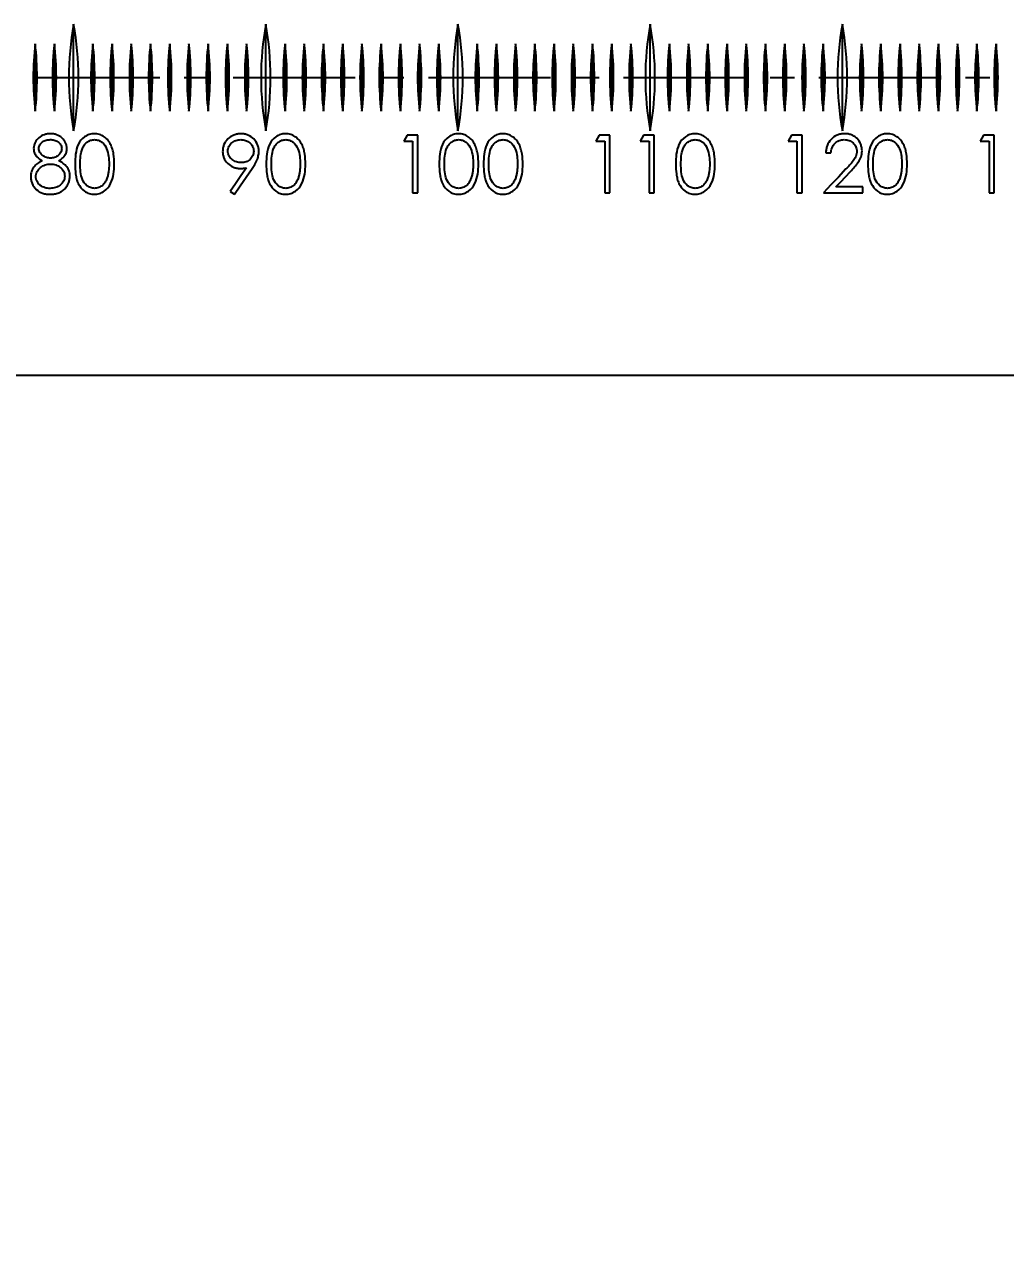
# Model space of a CAD drawing. Header units: millimetres. Extents: x -406 to 1097, y -706 to 717.
# Drawn here: x 205.9 to 256.9, y 205.6 to 268.8 of the extents above; entities that cross this region are included whole.
import ezdxf

# ---------------------------------------------------------------- set-up
doc = ezdxf.new("R2010")
doc.units = ezdxf.units.MM
doc.header["$PDSIZE"] = -1
doc.linetypes.add('CENTER', pattern=[10.16, 6.35, -1.27, 1.27, -1.27])
doc.dimstyles.new('ISO-25', dxfattribs={"dimtxt": 10, "dimasz": 10, "dimexe": 1.25, "dimexo": 0.625, "dimgap": 1.5, "dimtad": 1, "dimdec": 1, "dimtxsty": 'Standard', "dimcen": 2.5, "dimclrd": 1, "dimclre": 1, "dimclrt": 1, "dimadec": 0, "dimazin": 0, "dimtfac": 1, "dimtdec": 1, "dimtmove": 0, "dimatfit": 3, "dimfxl": 0, "dimarcsym": 0})

# ---------------------------------------------------------------- blocks, each defined once
blk = doc.blocks.new('*D11')
at = {"color": 1, "lineweight": -2, "transparency": 16777216}
for p, q in [((128.429, 247.014), (128.429, 171.297)), ((280.429, 246.414), (280.429, 171.297)), ((138.429, 172.547), (270.429, 172.547))]:
    blk.add_line(p, q, dxfattribs=at)
at = {"color": 1, "transparency": 16777216}
for points in [[(138.429, 174.214), (138.429, 170.881), (128.429, 172.547)], [(270.429, 174.214), (270.429, 170.881), (280.429, 172.547)]]:
    blk.add_solid(points, dxfattribs=at)
at = {"layer": 'Defpoints', "color": 0, "transparency": 16777216}
for p in [(128.429, 247.639), (280.429, 247.039), (280.429, 172.547)]:
    blk.add_point(p, dxfattribs=at)
at = {"color": 1, "transparency": 16777216, "insert": (204.429, 179.047), "char_height": 10, "attachment_point": 5}
blk.add_mtext('152', dxfattribs=at)
blk = doc.blocks.new('*D12')
at = {"color": 1, "lineweight": -2, "transparency": 16777216}
for p, q in [((-96.571, 249.55), (-96.571, 137.514)), ((460.429, 238.414), (460.429, 137.514)), ((-86.571, 138.764), (450.429, 138.764))]:
    blk.add_line(p, q, dxfattribs=at)
at = {"color": 1, "transparency": 16777216}
for points in [[(-86.571, 140.43), (-86.571, 137.097), (-96.571, 138.764)], [(450.429, 140.43), (450.429, 137.097), (460.429, 138.764)]]:
    blk.add_solid(points, dxfattribs=at)
at = {"layer": 'Defpoints', "color": 0, "transparency": 16777216}
for p in [(-96.571, 250.175), (460.429, 239.039), (460.429, 138.764)]:
    blk.add_point(p, dxfattribs=at)
at = {"color": 1, "transparency": 16777216, "insert": (85.586, 145.264), "char_height": 10, "attachment_point": 5}
blk.add_mtext('557', dxfattribs=at)

msp = doc.modelspace()

# ---------------------------------------------------------------- linework, layer by layer
for p, q in [((208.429, 263.266), (208.429, 268.811)), ((218.429, 263.266), (218.429, 268.811)), ((228.429, 263.266), (228.429, 268.811)), ((238.429, 263.266), (238.429, 268.811)), ((248.429, 263.266), (248.429, 268.811)), ((206.429, 267.797), (206.429, 264.281)), ((207.429, 267.797), (207.429, 264.281)), ((209.429, 267.797), (209.429, 264.281)), ((210.429, 267.797), (210.429, 264.281)), ((211.429, 267.797), (211.429, 264.281)), ((212.429, 267.797), (212.429, 264.281)), ((213.429, 267.797), (213.429, 264.281)), ((214.429, 267.797), (214.429, 264.281)), ((215.429, 267.797), (215.429, 264.281)), ((216.429, 267.797), (216.429, 264.281)), ((217.429, 267.797), (217.429, 264.281)), ((219.429, 267.797), (219.429, 264.281)), ((220.429, 267.797), (220.429, 264.281)), ((221.429, 267.797), (221.429, 264.281)), ((222.429, 267.797), (222.429, 264.281)), ((223.429, 267.797), (223.429, 264.281)), ((224.429, 267.797), (224.429, 264.281)), ((225.429, 267.797), (225.429, 264.281)), ((226.429, 267.797), (226.429, 264.281)), ((227.429, 267.797), (227.429, 264.281)), ((229.429, 267.797), (229.429, 264.281)), ((230.429, 267.797), (230.429, 264.281)), ((231.429, 267.797), (231.429, 264.281)), ((232.429, 267.797), (232.429, 264.281)), ((233.429, 267.797), (233.429, 264.281)), ((234.429, 267.797), (234.429, 264.281)), ((235.429, 267.797), (235.429, 264.281)), ((236.429, 267.797), (236.429, 264.281)), ((237.429, 267.797), (237.429, 264.281)), ((239.429, 267.797), (239.429, 264.281)), ((240.429, 267.797), (240.429, 264.281)), ((241.429, 267.797), (241.429, 264.281)), ((242.429, 267.797), (242.429, 264.281)), ((243.429, 267.797), (243.429, 264.281)), ((244.429, 267.797), (244.429, 264.281)), ((245.429, 267.797), (245.429, 264.281)), ((246.429, 267.797), (246.429, 264.281)), ((247.429, 267.797), (247.429, 264.281)), ((249.429, 267.797), (249.429, 264.281)), ((250.429, 267.797), (250.429, 264.281)), ((251.429, 267.797), (251.429, 264.281)), ((252.429, 267.797), (252.429, 264.281)), ((253.429, 267.797), (253.429, 264.281)), ((254.429, 267.797), (254.429, 264.281)), ((255.429, 267.797), (255.429, 264.281)), ((256.429, 267.797), (256.429, 264.281)), ((225.782, 263.039), (225.606, 262.731)), ((226.337, 263.039), (225.782, 263.039)), ((226.337, 260.039), (226.337, 263.039)), ((235.782, 263.039), (235.606, 262.731)), ((236.337, 263.039), (235.782, 263.039)), ((236.337, 260.039), (236.337, 263.039)), ((238.09, 263.039), (237.914, 262.731)), ((238.645, 263.039), (238.09, 263.039)), ((238.645, 260.039), (238.645, 263.039)), ((245.782, 263.039), (245.606, 262.731)), ((246.337, 263.039), (245.782, 263.039)), ((246.337, 260.039), (246.337, 263.039)), ((255.782, 263.039), (255.606, 262.731)), ((256.337, 263.039), (255.782, 263.039)), ((256.337, 260.039), (256.337, 263.039)), ((225.606, 262.731), (226.068, 262.731)), ((226.068, 262.731), (226.068, 260.039)), ((235.606, 262.731), (236.068, 262.731)), ((236.068, 262.731), (236.068, 260.039)), ((237.914, 262.731), (238.375, 262.731)), ((238.375, 262.731), (238.375, 260.039)), ((245.606, 262.731), (246.068, 262.731)), ((246.068, 262.731), (246.068, 260.039)), ((255.606, 262.731), (256.068, 262.731)), ((256.068, 262.731), (256.068, 260.039)), ((247.568, 262.116), (247.837, 262.116)), ((216.583, 260.111), (216.798, 259.962)), ((226.068, 260.039), (226.337, 260.039)), ((236.068, 260.039), (236.337, 260.039)), ((238.375, 260.039), (238.645, 260.039)), ((246.068, 260.039), (246.337, 260.039)), ((247.452, 260.039), (249.491, 260.039)), ((249.491, 260.346), (248.095, 260.346)), ((249.491, 260.039), (249.491, 260.346)), ((256.068, 260.039), (256.337, 260.039)), ((128.429, 250.539), (280.429, 250.539))]:
    msp.add_line(p, q)
at = {"color": 4, "linetype": 'CENTER'}
msp.add_line((-342.071, 266.039), (285.429, 266.039), dxfattribs=at)
at = {"flags": 128}
for points in [[(217.417, 261.331), (217.137, 260.92), (216.858, 260.514), (216.583, 260.111)], [(216.798, 259.962), (217.103, 260.407), (217.411, 260.857), (217.722, 261.313)], [(248.616, 261.28), (248.224, 260.862), (247.836, 260.448), (247.452, 260.039)], [(248.095, 260.346), (248.343, 260.612), (248.593, 260.879), (248.845, 261.148)]]:
    msp.add_lwpolyline(points, dxfattribs=at)
for centre, start, end in [((223.679, 266.039), 169.69549, 190.30451), ((193.179, 266.039), 349.69549, 10.30451), ((233.679, 266.039), 169.69549, 190.30451), ((203.179, 266.039), 349.69549, 10.30451), ((243.679, 266.039), 169.69549, 190.30451), ((213.179, 266.039), 349.69549, 10.30451), ((253.679, 266.039), 169.69549, 190.30451), ((223.179, 266.039), 349.69549, 10.30451), ((263.679, 266.039), 169.69549, 190.30451), ((233.179, 266.039), 349.69549, 10.30451), ((221.829, 266.039), 173.48813, 186.51187), ((191.029, 266.039), 353.48813, 6.51187), ((222.829, 266.039), 173.48813, 186.51187), ((192.029, 266.039), 353.48813, 6.51187), ((224.829, 266.039), 173.48813, 186.51187), ((194.029, 266.039), 353.48813, 6.51187), ((225.829, 266.039), 173.48813, 186.51187), ((195.029, 266.039), 353.48813, 6.51187), ((226.829, 266.039), 173.48813, 186.51187), ((196.029, 266.039), 353.48813, 6.51187), ((227.829, 266.039), 173.48813, 186.51187), ((197.029, 266.039), 353.48813, 6.51187), ((228.829, 266.039), 173.48813, 186.51187), ((198.029, 266.039), 353.48813, 6.51187), ((229.829, 266.039), 173.48813, 186.51187), ((199.029, 266.039), 353.48813, 6.51187), ((230.829, 266.039), 173.48813, 186.51187), ((200.029, 266.039), 353.48813, 6.51187), ((231.829, 266.039), 173.48813, 186.51187), ((201.029, 266.039), 353.48813, 6.51187), ((232.829, 266.039), 173.48813, 186.51187), ((202.029, 266.039), 353.48813, 6.51187), ((234.829, 266.039), 173.48813, 186.51187), ((204.029, 266.039), 353.48813, 6.51187), ((235.829, 266.039), 173.48813, 186.51187), ((205.029, 266.039), 353.48813, 6.51187), ((236.829, 266.039), 173.48813, 186.51187), ((206.029, 266.039), 353.48813, 6.51187), ((237.829, 266.039), 173.48813, 186.51187), ((207.029, 266.039), 353.48813, 6.51187), ((238.829, 266.039), 173.48813, 186.51187), ((208.029, 266.039), 353.48813, 6.51187), ((239.829, 266.039), 173.48813, 186.51187), ((209.029, 266.039), 353.48813, 6.51187), ((240.829, 266.039), 173.48813, 186.51187), ((210.029, 266.039), 353.48813, 6.51187), ((241.829, 266.039), 173.48813, 186.51187), ((211.029, 266.039), 353.48813, 6.51187), ((242.829, 266.039), 173.48813, 186.51187), ((212.029, 266.039), 353.48813, 6.51187), ((244.829, 266.039), 173.48813, 186.51187), ((214.029, 266.039), 353.48813, 6.51187), ((245.829, 266.039), 173.48813, 186.51187), ((215.029, 266.039), 353.48813, 6.51187), ((246.829, 266.039), 173.48813, 186.51187), ((216.029, 266.039), 353.48813, 6.51187), ((247.829, 266.039), 173.48813, 186.51187), ((217.029, 266.039), 353.48813, 6.51187), ((248.829, 266.039), 173.48813, 186.51187), ((218.029, 266.039), 353.48813, 6.51187), ((249.829, 266.039), 173.48813, 186.51187), ((219.029, 266.039), 353.48813, 6.51187), ((250.829, 266.039), 173.48813, 186.51187), ((220.029, 266.039), 353.48813, 6.51187), ((251.829, 266.039), 173.48813, 186.51187), ((221.029, 266.039), 353.48813, 6.51187), ((252.829, 266.039), 173.48813, 186.51187), ((222.029, 266.039), 353.48813, 6.51187), ((254.829, 266.039), 173.48813, 186.51187), ((224.029, 266.039), 353.48813, 6.51187), ((255.829, 266.039), 173.48813, 186.51187), ((225.029, 266.039), 353.48813, 6.51187), ((256.829, 266.039), 173.48813, 186.51187), ((226.029, 266.039), 353.48813, 6.51187), ((257.829, 266.039), 173.48813, 186.51187), ((227.029, 266.039), 353.48813, 6.51187), ((258.829, 266.039), 173.48813, 186.51187), ((228.029, 266.039), 353.48813, 6.51187), ((259.829, 266.039), 173.48813, 186.51187), ((229.029, 266.039), 353.48813, 6.51187), ((260.829, 266.039), 173.48813, 186.51187), ((230.029, 266.039), 353.48813, 6.51187), ((261.829, 266.039), 173.48813, 186.51187), ((231.029, 266.039), 353.48813, 6.51187), ((262.829, 266.039), 173.48813, 186.51187), ((232.029, 266.039), 353.48813, 6.51187), ((264.829, 266.039), 173.48813, 186.51187), ((234.029, 266.039), 353.48813, 6.51187), ((265.829, 266.039), 173.48813, 186.51187), ((235.029, 266.039), 353.48813, 6.51187), ((266.829, 266.039), 173.48813, 186.51187), ((236.029, 266.039), 353.48813, 6.51187), ((267.829, 266.039), 173.48813, 186.51187), ((237.029, 266.039), 353.48813, 6.51187), ((268.829, 266.039), 173.48813, 186.51187), ((238.029, 266.039), 353.48813, 6.51187), ((269.829, 266.039), 173.48813, 186.51187), ((239.029, 266.039), 353.48813, 6.51187), ((270.829, 266.039), 173.48813, 186.51187), ((240.029, 266.039), 353.48813, 6.51187), ((271.829, 266.039), 173.48813, 186.51187), ((241.029, 266.039), 353.48813, 6.51187)]:
    msp.add_arc(centre, 15.5, start, end)
for points, knots in [([(207.228, 263.116), (207.173, 263.114), (207.118, 263.112), (207.011, 263.094), (206.959, 263.081), (206.803, 263.027), (206.708, 262.975), (206.542, 262.835), (206.475, 262.75), (206.401, 262.605), (206.382, 262.556), (206.355, 262.453), (206.351, 262.4), (206.348, 262.346)], [0, 0, 0, 0, 0.125, 0.125, 0.25, 0.25, 0.5, 0.5, 0.75, 0.75, 0.875, 0.875, 1, 1, 1, 1]), ([(208.079, 262.337), (208.077, 262.39), (208.073, 262.442), (208.05, 262.544), (208.032, 262.595), (207.964, 262.738), (207.899, 262.824), (207.741, 262.967), (207.646, 263.022), (207.495, 263.079), (207.443, 263.093), (207.336, 263.112), (207.282, 263.114), (207.228, 263.116)], [0, 0, 0, 0, 0.125, 0.125, 0.25, 0.25, 0.5, 0.5, 0.75, 0.75, 0.875, 0.875, 1, 1, 1, 1]), ([(209.505, 263.116), (209.46, 263.115), (209.415, 263.113), (209.327, 263.1), (209.283, 263.09), (209.155, 263.049), (209.075, 263.009), (208.855, 262.857), (208.744, 262.709), (208.595, 262.394), (208.555, 262.222), (208.51, 261.88), (208.503, 261.709), (208.502, 261.538)], [0, 0, 0, 0, 0.0625, 0.0625, 0.125, 0.125, 0.25, 0.25, 0.5, 0.5, 0.75, 0.75, 1, 1, 1, 1]), ([(210.541, 261.538), (210.539, 261.71), (210.532, 261.882), (210.493, 262.139), (210.475, 262.224), (210.425, 262.393), (210.392, 262.475), (210.314, 262.633), (210.266, 262.71), (210.154, 262.846), (210.089, 262.908), (209.94, 263.011), (209.86, 263.049), (209.731, 263.089), (209.686, 263.1), (209.596, 263.113), (209.551, 263.115), (209.505, 263.116)], [0, 0, 0, 0, 0.25, 0.25, 0.375, 0.375, 0.5, 0.5, 0.625, 0.625, 0.75, 0.75, 0.875, 0.875, 0.9375, 0.9375, 1, 1, 1, 1]), ([(217.138, 263.116), (217.076, 263.113), (217.013, 263.11), (216.892, 263.088), (216.832, 263.071), (216.657, 263.002), (216.551, 262.937), (216.369, 262.768), (216.299, 262.666), (216.228, 262.497), (216.211, 262.439), (216.188, 262.319), (216.185, 262.258), (216.183, 262.197)], [0, 0, 0, 0, 0.125, 0.125, 0.25, 0.25, 0.5, 0.5, 0.75, 0.75, 0.875, 0.875, 1, 1, 1, 1]), ([(218.068, 262.194), (218.065, 262.254), (218.062, 262.313), (218.04, 262.43), (218.023, 262.487), (217.954, 262.656), (217.89, 262.758), (217.717, 262.933), (217.613, 263), (217.443, 263.07), (217.384, 263.087), (217.263, 263.11), (217.2, 263.113), (217.138, 263.116)], [0, 0, 0, 0, 0.125, 0.125, 0.25, 0.25, 0.5, 0.5, 0.75, 0.75, 0.875, 0.875, 1, 1, 1, 1]), ([(219.455, 263.116), (219.41, 263.115), (219.365, 263.113), (219.277, 263.1), (219.233, 263.09), (219.105, 263.049), (219.025, 263.009), (218.805, 262.857), (218.694, 262.709), (218.545, 262.394), (218.505, 262.222), (218.46, 261.88), (218.453, 261.709), (218.452, 261.538)], [0, 0, 0, 0, 0.0625, 0.0625, 0.125, 0.125, 0.25, 0.25, 0.5, 0.5, 0.75, 0.75, 1, 1, 1, 1]), ([(220.491, 261.538), (220.489, 261.71), (220.482, 261.882), (220.443, 262.139), (220.425, 262.224), (220.375, 262.393), (220.342, 262.475), (220.264, 262.633), (220.216, 262.71), (220.104, 262.846), (220.039, 262.908), (219.89, 263.011), (219.81, 263.049), (219.681, 263.089), (219.636, 263.1), (219.546, 263.113), (219.501, 263.115), (219.455, 263.116)], [0, 0, 0, 0, 0.25, 0.25, 0.375, 0.375, 0.5, 0.5, 0.625, 0.625, 0.75, 0.75, 0.875, 0.875, 0.9375, 0.9375, 1, 1, 1, 1]), ([(228.455, 263.116), (228.41, 263.115), (228.365, 263.113), (228.277, 263.1), (228.233, 263.09), (228.105, 263.049), (228.025, 263.009), (227.805, 262.857), (227.694, 262.709), (227.545, 262.394), (227.505, 262.222), (227.46, 261.88), (227.453, 261.709), (227.452, 261.538)], [0, 0, 0, 0, 0.0625, 0.0625, 0.125, 0.125, 0.25, 0.25, 0.5, 0.5, 0.75, 0.75, 1, 1, 1, 1]), ([(229.491, 261.538), (229.489, 261.71), (229.482, 261.882), (229.443, 262.139), (229.425, 262.224), (229.375, 262.393), (229.342, 262.475), (229.264, 262.633), (229.216, 262.71), (229.104, 262.846), (229.039, 262.908), (228.89, 263.011), (228.81, 263.049), (228.681, 263.089), (228.636, 263.1), (228.546, 263.113), (228.501, 263.115), (228.455, 263.116)], [0, 0, 0, 0, 0.25, 0.25, 0.375, 0.375, 0.5, 0.5, 0.625, 0.625, 0.75, 0.75, 0.875, 0.875, 0.9375, 0.9375, 1, 1, 1, 1]), ([(230.763, 263.116), (230.718, 263.115), (230.673, 263.113), (230.585, 263.1), (230.541, 263.09), (230.412, 263.049), (230.332, 263.009), (230.113, 262.857), (230.002, 262.709), (229.853, 262.394), (229.812, 262.222), (229.768, 261.88), (229.761, 261.709), (229.76, 261.538)], [0, 0, 0, 0, 0.0625, 0.0625, 0.125, 0.125, 0.25, 0.25, 0.5, 0.5, 0.75, 0.75, 1, 1, 1, 1]), ([(231.798, 261.538), (231.796, 261.71), (231.79, 261.882), (231.75, 262.139), (231.733, 262.224), (231.682, 262.393), (231.65, 262.475), (231.572, 262.633), (231.524, 262.71), (231.412, 262.846), (231.347, 262.908), (231.198, 263.011), (231.117, 263.049), (230.988, 263.089), (230.944, 263.1), (230.854, 263.113), (230.809, 263.115), (230.763, 263.116)], [0, 0, 0, 0, 0.25, 0.25, 0.375, 0.375, 0.5, 0.5, 0.625, 0.625, 0.75, 0.75, 0.875, 0.875, 0.9375, 0.9375, 1, 1, 1, 1]), ([(240.763, 263.116), (240.718, 263.115), (240.673, 263.113), (240.585, 263.1), (240.541, 263.09), (240.412, 263.049), (240.332, 263.009), (240.113, 262.857), (240.002, 262.709), (239.853, 262.394), (239.812, 262.222), (239.768, 261.88), (239.761, 261.709), (239.76, 261.538)], [0, 0, 0, 0, 0.0625, 0.0625, 0.125, 0.125, 0.25, 0.25, 0.5, 0.5, 0.75, 0.75, 1, 1, 1, 1]), ([(241.798, 261.538), (241.796, 261.71), (241.79, 261.882), (241.75, 262.139), (241.733, 262.224), (241.682, 262.393), (241.65, 262.475), (241.572, 262.633), (241.524, 262.71), (241.412, 262.846), (241.347, 262.908), (241.198, 263.011), (241.117, 263.049), (240.988, 263.089), (240.944, 263.1), (240.854, 263.113), (240.809, 263.115), (240.763, 263.116)], [0, 0, 0, 0, 0.25, 0.25, 0.375, 0.375, 0.5, 0.5, 0.625, 0.625, 0.75, 0.75, 0.875, 0.875, 0.9375, 0.9375, 1, 1, 1, 1]), ([(248.546, 263.116), (248.48, 263.114), (248.414, 263.111), (248.286, 263.086), (248.221, 263.067), (248.04, 262.991), (247.932, 262.913), (247.754, 262.725), (247.684, 262.612), (247.615, 262.433), (247.599, 262.37), (247.576, 262.244), (247.571, 262.18), (247.568, 262.116)], [0, 0, 0, 0, 0.125, 0.125, 0.25, 0.25, 0.5, 0.5, 0.75, 0.75, 0.875, 0.875, 1, 1, 1, 1]), ([(249.452, 262.224), (249.451, 262.282), (249.447, 262.341), (249.426, 262.455), (249.41, 262.512), (249.343, 262.675), (249.276, 262.773), (249.152, 262.901), (249.107, 262.939), (249.008, 263.005), (248.954, 263.034), (248.843, 263.076), (248.785, 263.091), (248.667, 263.111), (248.606, 263.114), (248.546, 263.116)], [0, 0, 0, 0, 0.125, 0.125, 0.25, 0.25, 0.5, 0.5, 0.625, 0.625, 0.75, 0.75, 0.875, 0.875, 1, 1, 1, 1]), ([(250.763, 263.116), (250.718, 263.115), (250.673, 263.113), (250.585, 263.1), (250.541, 263.09), (250.412, 263.049), (250.332, 263.009), (250.113, 262.857), (250.002, 262.709), (249.853, 262.394), (249.812, 262.222), (249.768, 261.88), (249.761, 261.709), (249.76, 261.538)], [0, 0, 0, 0, 0.0625, 0.0625, 0.125, 0.125, 0.25, 0.25, 0.5, 0.5, 0.75, 0.75, 1, 1, 1, 1]), ([(251.798, 261.538), (251.796, 261.71), (251.79, 261.882), (251.75, 262.139), (251.733, 262.224), (251.682, 262.393), (251.65, 262.475), (251.572, 262.633), (251.524, 262.71), (251.412, 262.846), (251.347, 262.908), (251.198, 263.011), (251.117, 263.049), (250.988, 263.089), (250.944, 263.1), (250.854, 263.113), (250.809, 263.115), (250.763, 263.116)], [0, 0, 0, 0, 0.25, 0.25, 0.375, 0.375, 0.5, 0.5, 0.625, 0.625, 0.75, 0.75, 0.875, 0.875, 0.9375, 0.9375, 1, 1, 1, 1]), ([(206.348, 262.346), (206.35, 262.312), (206.351, 262.278), (206.361, 262.212), (206.37, 262.18), (206.402, 262.084), (206.433, 262.022), (206.512, 261.913), (206.561, 261.863), (206.667, 261.778), (206.726, 261.743), (206.787, 261.71)], [0, 0, 0, 0, 0.125, 0.125, 0.25, 0.25, 0.5, 0.5, 0.75, 0.75, 1, 1, 1, 1]), ([(206.618, 262.342), (206.618, 262.376), (206.622, 262.411), (206.64, 262.477), (206.653, 262.51), (206.707, 262.599), (206.757, 262.65), (206.87, 262.731), (206.935, 262.762), (207.071, 262.8), (207.142, 262.806), (207.213, 262.808)], [0, 0, 0, 0, 0.125, 0.125, 0.25, 0.25, 0.5, 0.5, 0.75, 0.75, 1, 1, 1, 1]), ([(207.223, 261.846), (207.151, 261.848), (207.079, 261.857), (206.941, 261.903), (206.877, 261.938), (206.764, 262.027), (206.713, 262.078), (206.658, 262.17), (206.642, 262.202), (206.623, 262.27), (206.619, 262.306), (206.618, 262.342)], [0, 0, 0, 0, 0.25, 0.25, 0.5, 0.5, 0.75, 0.75, 0.875, 0.875, 1, 1, 1, 1]), ([(207.213, 262.808), (207.283, 262.807), (207.354, 262.802), (207.491, 262.768), (207.557, 262.741), (207.671, 262.657), (207.718, 262.605), (207.772, 262.515), (207.786, 262.484), (207.805, 262.417), (207.809, 262.382), (207.81, 262.348)], [0, 0, 0, 0, 0.25, 0.25, 0.5, 0.5, 0.75, 0.75, 0.875, 0.875, 1, 1, 1, 1]), ([(207.81, 262.348), (207.808, 262.313), (207.805, 262.278), (207.787, 262.211), (207.773, 262.178), (207.724, 262.085), (207.678, 262.029), (207.569, 261.939), (207.504, 261.905), (207.402, 261.87), (207.367, 261.861), (207.296, 261.849), (207.26, 261.848), (207.223, 261.846)], [0, 0, 0, 0, 0.125, 0.125, 0.25, 0.25, 0.5, 0.5, 0.75, 0.75, 0.875, 0.875, 1, 1, 1, 1]), ([(207.653, 261.71), (207.712, 261.743), (207.77, 261.778), (207.874, 261.862), (207.922, 261.91), (208, 262.018), (208.031, 262.078), (208.071, 262.205), (208.077, 262.271), (208.079, 262.337)], [0, 0, 0, 0, 0.25, 0.25, 0.5, 0.5, 0.75, 0.75, 1, 1, 1, 1]), ([(208.772, 261.539), (208.772, 261.674), (208.776, 261.809), (208.806, 262.079), (208.83, 262.214), (208.91, 262.404), (208.943, 262.466), (209.023, 262.578), (209.072, 262.63), (209.183, 262.713), (209.245, 262.748), (209.375, 262.796), (209.444, 262.804), (209.514, 262.808)], [0, 0, 0, 0, 0.25, 0.25, 0.5, 0.5, 0.625, 0.625, 0.75, 0.75, 0.875, 0.875, 1, 1, 1, 1]), ([(209.514, 262.808), (209.549, 262.806), (209.585, 262.804), (209.653, 262.793), (209.687, 262.784), (209.786, 262.746), (209.847, 262.711), (210.014, 262.583), (210.089, 262.461), (210.196, 262.21), (210.228, 262.075), (210.265, 261.808), (210.27, 261.673), (210.272, 261.539)], [0, 0, 0, 0, 0.0625, 0.0625, 0.125, 0.125, 0.25, 0.25, 0.5, 0.5, 0.75, 0.75, 1, 1, 1, 1]), ([(216.452, 262.212), (216.453, 262.253), (216.456, 262.294), (216.474, 262.373), (216.488, 262.413), (216.543, 262.524), (216.597, 262.589), (216.724, 262.697), (216.797, 262.74), (216.915, 262.781), (216.957, 262.792), (217.04, 262.805), (217.082, 262.807), (217.124, 262.808)], [0, 0, 0, 0, 0.125, 0.125, 0.25, 0.25, 0.5, 0.5, 0.75, 0.75, 0.875, 0.875, 1, 1, 1, 1]), ([(217.124, 262.808), (217.167, 262.807), (217.209, 262.805), (217.292, 262.792), (217.333, 262.782), (217.453, 262.74), (217.525, 262.698), (217.654, 262.589), (217.707, 262.525), (217.763, 262.413), (217.777, 262.374), (217.795, 262.295), (217.797, 262.253), (217.798, 262.212)], [0, 0, 0, 0, 0.125, 0.125, 0.25, 0.25, 0.5, 0.5, 0.75, 0.75, 0.875, 0.875, 1, 1, 1, 1]), ([(218.722, 261.539), (218.722, 261.674), (218.726, 261.809), (218.756, 262.079), (218.78, 262.214), (218.86, 262.404), (218.893, 262.466), (218.973, 262.578), (219.022, 262.63), (219.133, 262.713), (219.195, 262.748), (219.325, 262.796), (219.394, 262.804), (219.464, 262.808)], [0, 0, 0, 0, 0.25, 0.25, 0.5, 0.5, 0.625, 0.625, 0.75, 0.75, 0.875, 0.875, 1, 1, 1, 1]), ([(219.464, 262.808), (219.499, 262.806), (219.535, 262.804), (219.603, 262.793), (219.637, 262.784), (219.736, 262.746), (219.797, 262.711), (219.964, 262.583), (220.039, 262.461), (220.146, 262.21), (220.178, 262.075), (220.215, 261.808), (220.22, 261.673), (220.222, 261.539)], [0, 0, 0, 0, 0.0625, 0.0625, 0.125, 0.125, 0.25, 0.25, 0.5, 0.5, 0.75, 0.75, 1, 1, 1, 1]), ([(227.722, 261.539), (227.722, 261.674), (227.726, 261.809), (227.756, 262.079), (227.78, 262.214), (227.86, 262.404), (227.893, 262.466), (227.973, 262.578), (228.022, 262.63), (228.133, 262.713), (228.195, 262.748), (228.325, 262.796), (228.394, 262.804), (228.464, 262.808)], [0, 0, 0, 0, 0.25, 0.25, 0.5, 0.5, 0.625, 0.625, 0.75, 0.75, 0.875, 0.875, 1, 1, 1, 1]), ([(228.464, 262.808), (228.499, 262.806), (228.535, 262.804), (228.603, 262.793), (228.637, 262.784), (228.736, 262.746), (228.797, 262.711), (228.964, 262.583), (229.039, 262.461), (229.146, 262.21), (229.178, 262.075), (229.215, 261.808), (229.22, 261.673), (229.222, 261.539)], [0, 0, 0, 0, 0.0625, 0.0625, 0.125, 0.125, 0.25, 0.25, 0.5, 0.5, 0.75, 0.75, 1, 1, 1, 1]), ([(230.029, 261.539), (230.03, 261.674), (230.034, 261.809), (230.064, 262.079), (230.088, 262.214), (230.168, 262.404), (230.201, 262.466), (230.281, 262.578), (230.329, 262.63), (230.44, 262.713), (230.502, 262.748), (230.633, 262.796), (230.702, 262.804), (230.772, 262.808)], [0, 0, 0, 0, 0.25, 0.25, 0.5, 0.5, 0.625, 0.625, 0.75, 0.75, 0.875, 0.875, 1, 1, 1, 1]), ([(230.772, 262.808), (230.807, 262.806), (230.842, 262.804), (230.911, 262.793), (230.945, 262.784), (231.044, 262.746), (231.105, 262.711), (231.271, 262.583), (231.347, 262.461), (231.454, 262.21), (231.485, 262.075), (231.523, 261.808), (231.527, 261.673), (231.529, 261.539)], [0, 0, 0, 0, 0.0625, 0.0625, 0.125, 0.125, 0.25, 0.25, 0.5, 0.5, 0.75, 0.75, 1, 1, 1, 1]), ([(240.029, 261.539), (240.03, 261.674), (240.034, 261.809), (240.064, 262.079), (240.088, 262.214), (240.168, 262.404), (240.201, 262.466), (240.281, 262.578), (240.329, 262.63), (240.44, 262.713), (240.502, 262.748), (240.633, 262.796), (240.702, 262.804), (240.772, 262.808)], [0, 0, 0, 0, 0.25, 0.25, 0.5, 0.5, 0.625, 0.625, 0.75, 0.75, 0.875, 0.875, 1, 1, 1, 1]), ([(240.772, 262.808), (240.807, 262.806), (240.842, 262.804), (240.911, 262.793), (240.945, 262.784), (241.044, 262.746), (241.105, 262.711), (241.271, 262.583), (241.347, 262.461), (241.454, 262.21), (241.485, 262.075), (241.523, 261.808), (241.527, 261.673), (241.529, 261.539)], [0, 0, 0, 0, 0.0625, 0.0625, 0.125, 0.125, 0.25, 0.25, 0.5, 0.5, 0.75, 0.75, 1, 1, 1, 1]), ([(247.837, 262.116), (247.845, 262.205), (247.86, 262.292), (247.923, 262.461), (247.97, 262.54), (248.098, 262.672), (248.174, 262.725), (248.303, 262.776), (248.347, 262.788), (248.439, 262.804), (248.486, 262.807), (248.532, 262.808)], [0, 0, 0, 0, 0.25, 0.25, 0.5, 0.5, 0.75, 0.75, 0.875, 0.875, 1, 1, 1, 1]), ([(248.532, 262.808), (248.616, 262.806), (248.699, 262.795), (248.857, 262.736), (248.927, 262.691), (249.049, 262.578), (249.1, 262.511), (249.167, 262.363), (249.181, 262.281), (249.183, 262.2)], [0, 0, 0, 0, 0.25, 0.25, 0.5, 0.5, 0.75, 0.75, 1, 1, 1, 1]), ([(250.029, 261.539), (250.03, 261.674), (250.034, 261.809), (250.064, 262.079), (250.088, 262.214), (250.168, 262.404), (250.201, 262.466), (250.281, 262.578), (250.329, 262.63), (250.44, 262.713), (250.502, 262.748), (250.633, 262.796), (250.702, 262.804), (250.772, 262.808)], [0, 0, 0, 0, 0.25, 0.25, 0.5, 0.5, 0.625, 0.625, 0.75, 0.75, 0.875, 0.875, 1, 1, 1, 1]), ([(250.772, 262.808), (250.807, 262.806), (250.842, 262.804), (250.911, 262.793), (250.945, 262.784), (251.044, 262.746), (251.105, 262.711), (251.271, 262.583), (251.347, 262.461), (251.454, 262.21), (251.485, 262.075), (251.523, 261.808), (251.527, 261.673), (251.529, 261.539)], [0, 0, 0, 0, 0.0625, 0.0625, 0.125, 0.125, 0.25, 0.25, 0.5, 0.5, 0.75, 0.75, 1, 1, 1, 1]), ([(206.787, 261.71), (206.705, 261.668), (206.626, 261.622), (206.482, 261.514), (206.414, 261.451), (206.305, 261.31), (206.262, 261.23), (206.207, 261.064), (206.197, 260.976), (206.195, 260.888)], [0, 0, 0, 0, 0.25, 0.25, 0.5, 0.5, 0.75, 0.75, 1, 1, 1, 1]), ([(208.233, 260.913), (208.232, 260.955), (208.23, 260.998), (208.218, 261.081), (208.207, 261.122), (208.168, 261.244), (208.125, 261.322), (208.018, 261.459), (207.952, 261.52), (207.809, 261.624), (207.732, 261.669), (207.653, 261.71)], [0, 0, 0, 0, 0.125, 0.125, 0.25, 0.25, 0.5, 0.5, 0.75, 0.75, 1, 1, 1, 1]), ([(216.183, 262.197), (216.185, 262.138), (216.188, 262.079), (216.21, 261.965), (216.226, 261.908), (216.294, 261.745), (216.364, 261.649), (216.534, 261.484), (216.636, 261.416), (216.803, 261.35), (216.86, 261.334), (216.98, 261.313), (217.041, 261.31), (217.102, 261.308)], [0, 0, 0, 0, 0.125, 0.125, 0.25, 0.25, 0.5, 0.5, 0.75, 0.75, 0.875, 0.875, 1, 1, 1, 1]), ([(217.152, 261.616), (217.108, 261.617), (217.065, 261.619), (216.98, 261.631), (216.938, 261.641), (216.815, 261.682), (216.74, 261.723), (216.607, 261.83), (216.55, 261.893), (216.491, 262.006), (216.476, 262.046), (216.457, 262.127), (216.453, 262.169), (216.452, 262.212)], [0, 0, 0, 0, 0.125, 0.125, 0.25, 0.25, 0.5, 0.5, 0.75, 0.75, 0.875, 0.875, 1, 1, 1, 1]), ([(217.798, 262.212), (217.797, 262.171), (217.795, 262.131), (217.78, 262.052), (217.768, 262.014), (217.719, 261.902), (217.671, 261.836), (217.55, 261.723), (217.478, 261.681), (217.36, 261.64), (217.32, 261.631), (217.236, 261.619), (217.194, 261.617), (217.152, 261.616)], [0, 0, 0, 0, 0.125, 0.125, 0.25, 0.25, 0.5, 0.5, 0.75, 0.75, 0.875, 0.875, 1, 1, 1, 1]), ([(217.722, 261.313), (217.812, 261.446), (217.896, 261.582), (217.995, 261.802), (218.02, 261.878), (218.058, 262.034), (218.065, 262.114), (218.068, 262.194)], [0, 0, 0, 0, 0.5, 0.5, 0.75, 0.75, 1, 1, 1, 1]), ([(249.183, 262.2), (249.181, 262.153), (249.179, 262.107), (249.161, 262.018), (249.147, 261.974), (249.094, 261.845), (249.042, 261.768), (248.87, 261.55), (248.744, 261.414), (248.616, 261.28)], [0, 0, 0, 0, 0.125, 0.125, 0.25, 0.25, 0.5, 0.5, 1, 1, 1, 1]), ([(248.845, 261.148), (248.99, 261.303), (249.135, 261.459), (249.315, 261.721), (249.368, 261.813), (249.419, 261.964), (249.432, 262.015), (249.448, 262.118), (249.45, 262.171), (249.452, 262.224)], [0, 0, 0, 0, 0.5, 0.5, 0.75, 0.75, 0.875, 0.875, 1, 1, 1, 1]), ([(206.464, 260.879), (206.465, 260.924), (206.469, 260.969), (206.489, 261.057), (206.506, 261.1), (206.568, 261.223), (206.63, 261.295), (206.773, 261.416), (206.857, 261.464), (207.036, 261.526), (207.133, 261.537), (207.23, 261.539)], [0, 0, 0, 0, 0.125, 0.125, 0.25, 0.25, 0.5, 0.5, 0.75, 0.75, 1, 1, 1, 1]), ([(207.23, 261.539), (207.276, 261.538), (207.322, 261.536), (207.411, 261.521), (207.455, 261.51), (207.585, 261.465), (207.662, 261.419), (207.8, 261.303), (207.859, 261.236), (207.922, 261.12), (207.938, 261.079), (207.959, 260.994), (207.962, 260.951), (207.964, 260.907)], [0, 0, 0, 0, 0.125, 0.125, 0.25, 0.25, 0.5, 0.5, 0.75, 0.75, 0.875, 0.875, 1, 1, 1, 1]), ([(208.502, 261.538), (208.503, 261.363), (208.51, 261.19), (208.546, 260.934), (208.561, 260.848), (208.605, 260.684), (208.634, 260.604), (208.744, 260.373), (208.85, 260.226), (209.068, 260.072), (209.147, 260.03), (209.279, 259.989), (209.323, 259.979), (209.413, 259.965), (209.459, 259.963), (209.505, 259.962)], [0, 0, 0, 0, 0.25, 0.25, 0.375, 0.375, 0.5, 0.5, 0.75, 0.75, 0.875, 0.875, 0.9375, 0.9375, 1, 1, 1, 1]), ([(209.514, 260.27), (209.479, 260.271), (209.443, 260.273), (209.373, 260.285), (209.339, 260.295), (209.238, 260.333), (209.177, 260.368), (209.012, 260.497), (208.935, 260.614), (208.83, 260.863), (208.805, 260.998), (208.777, 261.266), (208.772, 261.402), (208.772, 261.539)], [0, 0, 0, 0, 0.0625, 0.0625, 0.125, 0.125, 0.25, 0.25, 0.5, 0.5, 0.75, 0.75, 1, 1, 1, 1]), ([(209.505, 259.962), (209.598, 259.963), (209.688, 259.975), (209.863, 260.03), (209.944, 260.071), (210.167, 260.223), (210.275, 260.368), (210.431, 260.676), (210.479, 260.846), (210.532, 261.188), (210.539, 261.362), (210.541, 261.538)], [0, 0, 0, 0, 0.125, 0.125, 0.25, 0.25, 0.5, 0.5, 0.75, 0.75, 1, 1, 1, 1]), ([(210.272, 261.539), (210.27, 261.41), (210.264, 261.282), (210.238, 261.092), (210.227, 261.03), (210.198, 260.905), (210.178, 260.845), (210.158, 260.785)], [0, 0, 0, 0, 0.5, 0.5, 0.75, 0.75, 1, 1, 1, 1]), ([(217.102, 261.308), (217.128, 261.309), (217.155, 261.309), (217.181, 261.31), (217.207, 261.311), (217.234, 261.312), (217.26, 261.314), (217.313, 261.318), (217.365, 261.324), (217.417, 261.331)], [0, 0, 0, 0, 0.0000791821, 0.0000791821, 0.0000791821, 0.0001583851, 0.0001583851, 0.0001583851, 0.0003167013, 0.0003167013, 0.0003167013, 0.0003167013]), ([(218.452, 261.538), (218.453, 261.363), (218.46, 261.19), (218.496, 260.934), (218.511, 260.848), (218.555, 260.684), (218.584, 260.604), (218.694, 260.373), (218.8, 260.226), (219.018, 260.072), (219.097, 260.03), (219.229, 259.989), (219.273, 259.979), (219.363, 259.965), (219.409, 259.963), (219.455, 259.962)], [0, 0, 0, 0, 0.25, 0.25, 0.375, 0.375, 0.5, 0.5, 0.75, 0.75, 0.875, 0.875, 0.9375, 0.9375, 1, 1, 1, 1]), ([(219.464, 260.27), (219.429, 260.271), (219.393, 260.273), (219.323, 260.285), (219.289, 260.295), (219.188, 260.333), (219.127, 260.368), (218.962, 260.497), (218.885, 260.614), (218.78, 260.863), (218.755, 260.998), (218.727, 261.266), (218.722, 261.402), (218.722, 261.539)], [0, 0, 0, 0, 0.0625, 0.0625, 0.125, 0.125, 0.25, 0.25, 0.5, 0.5, 0.75, 0.75, 1, 1, 1, 1]), ([(219.455, 259.962), (219.548, 259.963), (219.638, 259.975), (219.813, 260.03), (219.894, 260.071), (220.117, 260.223), (220.225, 260.368), (220.381, 260.676), (220.429, 260.846), (220.482, 261.188), (220.489, 261.362), (220.491, 261.538)], [0, 0, 0, 0, 0.125, 0.125, 0.25, 0.25, 0.5, 0.5, 0.75, 0.75, 1, 1, 1, 1]), ([(220.222, 261.539), (220.22, 261.41), (220.214, 261.282), (220.188, 261.092), (220.177, 261.03), (220.148, 260.905), (220.128, 260.845), (220.108, 260.785)], [0, 0, 0, 0, 0.5, 0.5, 0.75, 0.75, 1, 1, 1, 1]), ([(227.452, 261.538), (227.453, 261.363), (227.46, 261.19), (227.496, 260.934), (227.511, 260.848), (227.555, 260.684), (227.584, 260.604), (227.694, 260.373), (227.8, 260.226), (228.018, 260.072), (228.097, 260.03), (228.229, 259.989), (228.273, 259.979), (228.363, 259.965), (228.409, 259.963), (228.455, 259.962)], [0, 0, 0, 0, 0.25, 0.25, 0.375, 0.375, 0.5, 0.5, 0.75, 0.75, 0.875, 0.875, 0.9375, 0.9375, 1, 1, 1, 1]), ([(228.464, 260.27), (228.429, 260.271), (228.393, 260.273), (228.323, 260.285), (228.289, 260.295), (228.188, 260.333), (228.127, 260.368), (227.962, 260.497), (227.885, 260.614), (227.78, 260.863), (227.755, 260.998), (227.727, 261.266), (227.722, 261.402), (227.722, 261.539)], [0, 0, 0, 0, 0.0625, 0.0625, 0.125, 0.125, 0.25, 0.25, 0.5, 0.5, 0.75, 0.75, 1, 1, 1, 1]), ([(228.455, 259.962), (228.548, 259.963), (228.638, 259.975), (228.813, 260.03), (228.894, 260.071), (229.117, 260.223), (229.225, 260.368), (229.381, 260.676), (229.429, 260.846), (229.482, 261.188), (229.489, 261.362), (229.491, 261.538)], [0, 0, 0, 0, 0.125, 0.125, 0.25, 0.25, 0.5, 0.5, 0.75, 0.75, 1, 1, 1, 1]), ([(229.222, 261.539), (229.22, 261.41), (229.214, 261.282), (229.188, 261.092), (229.177, 261.03), (229.148, 260.905), (229.128, 260.845), (229.108, 260.785)], [0, 0, 0, 0, 0.5, 0.5, 0.75, 0.75, 1, 1, 1, 1]), ([(229.76, 261.538), (229.761, 261.363), (229.768, 261.19), (229.804, 260.934), (229.819, 260.848), (229.863, 260.684), (229.892, 260.604), (230.002, 260.373), (230.107, 260.226), (230.326, 260.072), (230.405, 260.03), (230.536, 259.989), (230.581, 259.979), (230.671, 259.965), (230.717, 259.963), (230.763, 259.962)], [0, 0, 0, 0, 0.25, 0.25, 0.375, 0.375, 0.5, 0.5, 0.75, 0.75, 0.875, 0.875, 0.9375, 0.9375, 1, 1, 1, 1]), ([(230.772, 260.27), (230.736, 260.271), (230.7, 260.273), (230.631, 260.285), (230.597, 260.295), (230.496, 260.333), (230.435, 260.368), (230.269, 260.497), (230.192, 260.614), (230.088, 260.863), (230.063, 260.998), (230.034, 261.266), (230.03, 261.402), (230.029, 261.539)], [0, 0, 0, 0, 0.0625, 0.0625, 0.125, 0.125, 0.25, 0.25, 0.5, 0.5, 0.75, 0.75, 1, 1, 1, 1]), ([(230.763, 259.962), (230.855, 259.963), (230.946, 259.975), (231.121, 260.03), (231.202, 260.071), (231.424, 260.223), (231.533, 260.368), (231.689, 260.676), (231.736, 260.846), (231.789, 261.188), (231.796, 261.362), (231.798, 261.538)], [0, 0, 0, 0, 0.125, 0.125, 0.25, 0.25, 0.5, 0.5, 0.75, 0.75, 1, 1, 1, 1]), ([(231.529, 261.539), (231.528, 261.41), (231.522, 261.282), (231.496, 261.092), (231.484, 261.03), (231.455, 260.905), (231.436, 260.845), (231.416, 260.785)], [0, 0, 0, 0, 0.5, 0.5, 0.75, 0.75, 1, 1, 1, 1]), ([(239.76, 261.538), (239.761, 261.363), (239.768, 261.19), (239.804, 260.934), (239.819, 260.848), (239.863, 260.684), (239.892, 260.604), (240.002, 260.373), (240.107, 260.226), (240.326, 260.072), (240.405, 260.03), (240.536, 259.989), (240.581, 259.979), (240.671, 259.965), (240.717, 259.963), (240.763, 259.962)], [0, 0, 0, 0, 0.25, 0.25, 0.375, 0.375, 0.5, 0.5, 0.75, 0.75, 0.875, 0.875, 0.9375, 0.9375, 1, 1, 1, 1]), ([(240.772, 260.27), (240.736, 260.271), (240.7, 260.273), (240.631, 260.285), (240.597, 260.295), (240.496, 260.333), (240.435, 260.368), (240.269, 260.497), (240.192, 260.614), (240.088, 260.863), (240.063, 260.998), (240.034, 261.266), (240.03, 261.402), (240.029, 261.539)], [0, 0, 0, 0, 0.0625, 0.0625, 0.125, 0.125, 0.25, 0.25, 0.5, 0.5, 0.75, 0.75, 1, 1, 1, 1]), ([(240.763, 259.962), (240.855, 259.963), (240.946, 259.975), (241.121, 260.03), (241.202, 260.071), (241.424, 260.223), (241.533, 260.368), (241.689, 260.676), (241.736, 260.846), (241.789, 261.188), (241.796, 261.362), (241.798, 261.538)], [0, 0, 0, 0, 0.125, 0.125, 0.25, 0.25, 0.5, 0.5, 0.75, 0.75, 1, 1, 1, 1]), ([(241.529, 261.539), (241.528, 261.41), (241.522, 261.282), (241.496, 261.092), (241.484, 261.03), (241.455, 260.905), (241.436, 260.845), (241.416, 260.785)], [0, 0, 0, 0, 0.5, 0.5, 0.75, 0.75, 1, 1, 1, 1]), ([(249.76, 261.538), (249.761, 261.363), (249.768, 261.19), (249.804, 260.934), (249.819, 260.848), (249.863, 260.684), (249.892, 260.604), (250.002, 260.373), (250.107, 260.226), (250.326, 260.072), (250.405, 260.03), (250.536, 259.989), (250.581, 259.979), (250.671, 259.965), (250.717, 259.963), (250.763, 259.962)], [0, 0, 0, 0, 0.25, 0.25, 0.375, 0.375, 0.5, 0.5, 0.75, 0.75, 0.875, 0.875, 0.9375, 0.9375, 1, 1, 1, 1]), ([(250.772, 260.27), (250.736, 260.271), (250.7, 260.273), (250.631, 260.285), (250.597, 260.295), (250.496, 260.333), (250.435, 260.368), (250.269, 260.497), (250.192, 260.614), (250.088, 260.863), (250.063, 260.998), (250.034, 261.266), (250.03, 261.402), (250.029, 261.539)], [0, 0, 0, 0, 0.0625, 0.0625, 0.125, 0.125, 0.25, 0.25, 0.5, 0.5, 0.75, 0.75, 1, 1, 1, 1]), ([(250.763, 259.962), (250.855, 259.963), (250.946, 259.975), (251.121, 260.03), (251.202, 260.071), (251.424, 260.223), (251.533, 260.368), (251.689, 260.676), (251.736, 260.846), (251.789, 261.188), (251.796, 261.362), (251.798, 261.538)], [0, 0, 0, 0, 0.125, 0.125, 0.25, 0.25, 0.5, 0.5, 0.75, 0.75, 1, 1, 1, 1]), ([(251.529, 261.539), (251.528, 261.41), (251.522, 261.282), (251.496, 261.092), (251.484, 261.03), (251.455, 260.905), (251.436, 260.845), (251.416, 260.785)], [0, 0, 0, 0, 0.5, 0.5, 0.75, 0.75, 1, 1, 1, 1]), ([(206.195, 260.888), (206.196, 260.825), (206.201, 260.763), (206.227, 260.642), (206.246, 260.582), (206.324, 260.41), (206.396, 260.304), (206.578, 260.125), (206.693, 260.058), (206.88, 259.998), (206.946, 259.983), (207.077, 259.966), (207.143, 259.963), (207.21, 259.962)], [0, 0, 0, 0, 0.125, 0.125, 0.25, 0.25, 0.5, 0.5, 0.75, 0.75, 0.875, 0.875, 1, 1, 1, 1]), ([(207.213, 260.27), (207.166, 260.271), (207.12, 260.272), (207.029, 260.283), (206.985, 260.292), (206.852, 260.328), (206.768, 260.367), (206.624, 260.478), (206.566, 260.547), (206.506, 260.665), (206.49, 260.706), (206.469, 260.791), (206.466, 260.835), (206.464, 260.879)], [0, 0, 0, 0, 0.125, 0.125, 0.25, 0.25, 0.5, 0.5, 0.75, 0.75, 0.875, 0.875, 1, 1, 1, 1]), ([(207.964, 260.907), (207.963, 260.862), (207.959, 260.818), (207.939, 260.732), (207.924, 260.689), (207.864, 260.569), (207.805, 260.498), (207.666, 260.379), (207.581, 260.335), (207.403, 260.281), (207.307, 260.271), (207.213, 260.27)], [0, 0, 0, 0, 0.125, 0.125, 0.25, 0.25, 0.5, 0.5, 0.75, 0.75, 1, 1, 1, 1]), ([(208.006, 260.291), (208.042, 260.335), (208.076, 260.381), (208.132, 260.478), (208.157, 260.528), (208.196, 260.634), (208.21, 260.689), (208.229, 260.8), (208.232, 260.856), (208.233, 260.913)], [0, 0, 0, 0, 0.25, 0.25, 0.5, 0.5, 0.75, 0.75, 1, 1, 1, 1]), ([(210.158, 260.785), (210.133, 260.717), (210.105, 260.652), (210.029, 260.53), (209.982, 260.472), (209.87, 260.378), (209.805, 260.339), (209.701, 260.298), (209.665, 260.287), (209.59, 260.273), (209.552, 260.271), (209.514, 260.27)], [0, 0, 0, 0, 0.25, 0.25, 0.5, 0.5, 0.75, 0.75, 0.875, 0.875, 1, 1, 1, 1]), ([(220.108, 260.785), (220.083, 260.717), (220.055, 260.652), (219.979, 260.53), (219.932, 260.472), (219.82, 260.378), (219.755, 260.339), (219.651, 260.298), (219.615, 260.287), (219.54, 260.273), (219.502, 260.271), (219.464, 260.27)], [0, 0, 0, 0, 0.25, 0.25, 0.5, 0.5, 0.75, 0.75, 0.875, 0.875, 1, 1, 1, 1]), ([(229.108, 260.785), (229.083, 260.717), (229.055, 260.652), (228.979, 260.53), (228.932, 260.472), (228.82, 260.378), (228.755, 260.339), (228.651, 260.298), (228.615, 260.287), (228.54, 260.273), (228.502, 260.271), (228.464, 260.27)], [0, 0, 0, 0, 0.25, 0.25, 0.5, 0.5, 0.75, 0.75, 0.875, 0.875, 1, 1, 1, 1]), ([(231.416, 260.785), (231.391, 260.717), (231.363, 260.652), (231.286, 260.53), (231.24, 260.472), (231.128, 260.378), (231.063, 260.339), (230.959, 260.298), (230.923, 260.287), (230.848, 260.273), (230.81, 260.271), (230.772, 260.27)], [0, 0, 0, 0, 0.25, 0.25, 0.5, 0.5, 0.75, 0.75, 0.875, 0.875, 1, 1, 1, 1]), ([(241.416, 260.785), (241.391, 260.717), (241.363, 260.652), (241.286, 260.53), (241.24, 260.472), (241.128, 260.378), (241.063, 260.339), (240.959, 260.298), (240.923, 260.287), (240.848, 260.273), (240.81, 260.271), (240.772, 260.27)], [0, 0, 0, 0, 0.25, 0.25, 0.5, 0.5, 0.75, 0.75, 0.875, 0.875, 1, 1, 1, 1]), ([(251.416, 260.785), (251.391, 260.717), (251.363, 260.652), (251.286, 260.53), (251.24, 260.472), (251.128, 260.378), (251.063, 260.339), (250.959, 260.298), (250.923, 260.287), (250.848, 260.273), (250.81, 260.271), (250.772, 260.27)], [0, 0, 0, 0, 0.25, 0.25, 0.5, 0.5, 0.75, 0.75, 0.875, 0.875, 1, 1, 1, 1]), ([(207.21, 259.962), (207.286, 259.964), (207.361, 259.967), (207.511, 259.992), (207.583, 260.011), (207.722, 260.065), (207.788, 260.101), (207.906, 260.186), (207.957, 260.238), (208.006, 260.291)], [0, 0, 0, 0, 0.25, 0.25, 0.5, 0.5, 0.75, 0.75, 1, 1, 1, 1])]:
    msp.add_open_spline(points, degree=3, knots=knots)

# ---------------------------------------------------------------- dimensions: what is measured, and where the dimension line sits
dim = msp.add_linear_dim(base=(460.429, 138.764), p1=(-96.571, 250.175), p2=(460.429, 239.039), dimstyle='ISO-25')
dim.commit()
dim.dimension.update_dxf_attribs({"geometry": '*D12', "text_midpoint": (85.586, 138.764), "dimtype": 160})
dim = msp.add_linear_dim(base=(280.429, 172.547), p1=(128.429, 247.639), p2=(280.429, 247.039), dimstyle='ISO-25')
dim.commit()
dim.dimension.update_dxf_attribs({"geometry": '*D11', "text_midpoint": (204.429, 179.047)})

doc.saveas('drawing.dxf')
